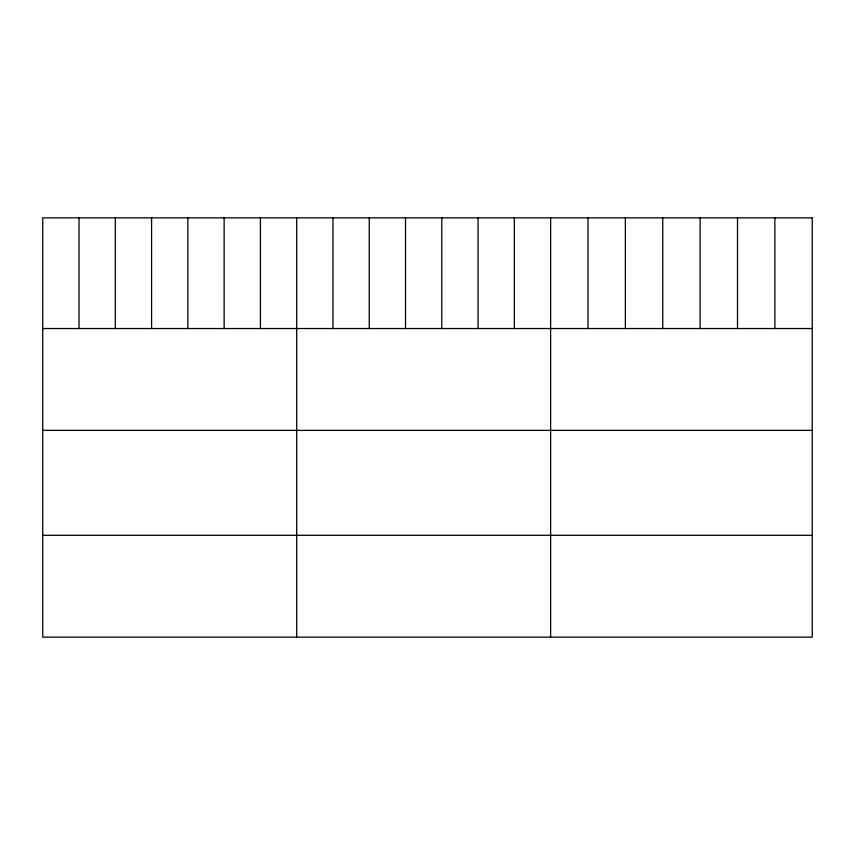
<?xml version="1.0" encoding="UTF-8"?>
<svg xmlns="http://www.w3.org/2000/svg" width="855" height="855" viewBox="0 0 855 855"><rect width="100%" height="100%" fill="white"/><g stroke="black" fill="none" stroke-linecap="round" stroke-linejoin="round"><path stroke-width="1.28" d="M42.75 328.534L812.25 328.534M42.75 430.375L812.25 430.375M42.75 535.305L812.25 535.305M774.876 217.854L774.876 328.534M737.502 217.854L737.502 328.534M700.127 217.854L700.127 328.534M662.743 217.854L662.743 328.534M625.368 217.854L625.368 328.534M587.994 217.854L587.994 328.534M550.62 217.854L550.62 637.146M514.347 217.854L514.347 328.534M478.063 217.854L478.063 328.534M441.789 217.854L441.789 328.534M405.516 217.854L405.516 328.534M369.242 217.854L369.242 328.534M332.958 217.854L332.958 328.534M296.685 217.854L296.685 637.146M260.412 217.854L260.412 328.534M224.128 217.854L224.128 328.534M187.854 217.854L187.854 328.534M151.581 217.854L151.581 328.534M115.307 217.854L115.307 328.534M79.023 217.854L79.023 328.534M812.25 217.854L42.75 217.854L42.75 637.146L812.25 637.146L812.25 217.854"/></g></svg>
